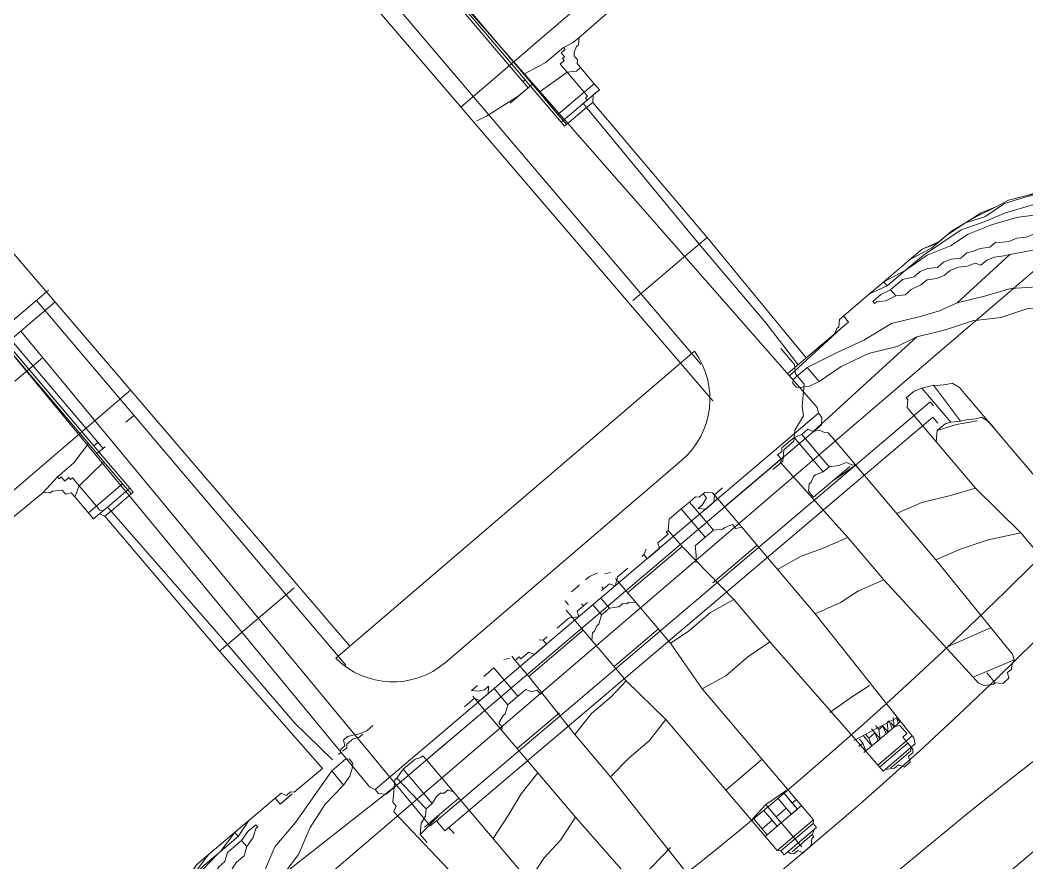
# Model space of a CAD drawing. Header units: metres. Extents: x 2999 to 3109, y 1752 to 1796.
# Drawn here: x 3011.5913 to 3011.6724, y 1761.2265 to 1761.2944 of the extents above; entities that cross this region are included whole.
import ezdxf

# ---------------------------------------------------------------- set-up
doc = ezdxf.new("R2010")
doc.units = ezdxf.units.M
doc.layers.add('PAREDES', color=7, linetype='Continuous')

msp = doc.modelspace()

# ---------------------------------------------------------------- linework, layer by layer
at = {"layer": 'PAREDES', "color": 253, "lineweight": 0}
for p, q in [((3011.647084546315, 1761.263696559256), (3011.150557672344, 1761.843298637796)), ((3011.617880178672, 1761.243944339558), (3011.123955227972, 1761.820509160268)), ((3011.645610410415, 1761.267699957062), (3011.6167523913, 1761.242978199583)), ((3011.644591438778, 1761.258926556421), (3011.625578233721, 1761.242638541556))]:
    msp.add_line(p, q, dxfattribs=at)
for points in [[(3011.730010031846, 1761.323045831533, -0.2346582876404976), (3011.516856315904, 1761.162436872291, -0.2724958945793168), (3011.422543986279, 1761.195676079484), (3011.244804234541, 1761.403153932012, 0.181631847813923), (3011.182898893903, 1761.437104920482), (3011.130527716063, 1761.444529743294, -0.2287867366479341), (3011.049567954466, 1761.502731317909), (3010.93733390487, 1761.68722327441, -0.2933850769830161), (3010.962945585758, 1761.840859740939, -0.1403447976405282), (3011.15931335102, 1762.009081830273, -0.2933837954723123), (3011.315060378691, 1762.010809666189), (3011.48014050918, 1761.871589285341, -0.2287867366479265), (3011.525226640798, 1761.782655900039), (3011.525073080821, 1761.771072610713)], [(3011.353087603359, 1761.893961812546), (3011.477908034263, 1761.764646767284), (3011.711421733301, 1761.492063283035, -0.4350229452937305), (3011.702750250501, 1761.352388339119), (3011.626825107907, 1761.287345657072)], [(3011.600222663535, 1761.264556179544), (3011.528450623704, 1761.203071330032, -0.4350229452934887), (3011.389099705684, 1761.215940138019), (3011.155586006646, 1761.488523622268)], [(3011.728492806374, 1761.32177131266), (3011.55475387305, 1761.17293463204, -0.431665861156817), (3011.358125266788, 1761.190614794189), (3011.133795145597, 1761.452478172261)], [(3011.904600361616, 1760.790004719242, -0.3597921517499506), (3011.825244774629, 1760.766856540266), (3011.659003006199, 1760.839396416511, -0.2647813905826798), (3011.551046113703, 1760.980291739215, -0.4712913038791305), (3011.919422241444, 1761.295867983546, -0.264781390582695), (3012.042078758268, 1761.167565366746), (3012.088244077368, 1760.992159772397, -0.3597921517499867), (3012.053190540066, 1760.917297252412, 0.123434355026212), (3011.902509893257, 1760.787100002441)]]:
    msp.add_lwpolyline(points, format="xyb", dxfattribs=at)
for points in [[(3011.631876809985, 1761.290001632468), (3011.608471222414, 1761.317579623075)], [(3011.608146775466, 1761.317304263221), (3011.632240762672, 1761.288915155244)], [(3011.608584358794, 1761.3171174962), (3011.631989946365, 1761.289539505593)], [(3011.655356028199, 1761.263323352064), (3011.612690213053, 1761.311950888574)], [(3011.631876809985, 1761.290001632468), (3011.620449376054, 1761.303466180823)], [(3011.646117691218, 1761.266645652712), (3011.616241147082, 1761.301848146604)], [(3011.646590059039, 1761.301930699013), (3011.636507660094, 1761.293094640145)], [(3011.636507660094, 1761.293094640145), (3011.635858766198, 1761.292543920437), (3011.635072192374, 1761.292155424204)], [(3011.636507660094, 1761.293094640145), (3011.63634543662, 1761.292956960218), (3011.636296349526, 1761.292357153416), (3011.636134126051, 1761.292219473489), (3011.63594735903, 1761.291781890161), (3011.635922815483, 1761.29148198676), (3011.636198175337, 1761.291157539811), (3011.636173631789, 1761.29085763641), (3011.636448991643, 1761.290533189462)], [(3011.631876809985, 1761.290001632468), (3011.633612181107, 1761.290916304862), (3011.635072192374, 1761.292155424204)], [(3011.635072192374, 1761.292155424204), (3011.635209872301, 1761.29199320073), (3011.634885425353, 1761.291717840876), (3011.635160785207, 1761.291393393927), (3011.634998561733, 1761.291255714), (3011.635136241659, 1761.291093490526), (3011.634811794711, 1761.290818130673), (3011.635362514418, 1761.290169236776)], [(3011.633115929328, 1761.2885416212), (3011.635362514418, 1761.290169236776)], [(3011.636448991643, 1761.290533189462), (3011.636124544695, 1761.290257829608), (3011.635362514418, 1761.290169236776)], [(3011.635362514418, 1761.290169236776), (3011.636739313687, 1761.288547002034)], [(3011.636448991643, 1761.290533189462), (3011.637550431058, 1761.289235401669)], [(3011.631989946365, 1761.289539505593), (3011.631827722891, 1761.289401825666)], [(3011.631876809985, 1761.290001632468), (3011.633115929328, 1761.2885416212)], [(3011.633115929328, 1761.2885416212), (3011.631876809985, 1761.290001632468)], [(3011.631989946365, 1761.289539505593), (3011.632402986146, 1761.28905283517)], [(3011.636665683046, 1761.287647291831), (3011.637963470839, 1761.288748731246), (3011.637550431058, 1761.289235401669)], [(3011.636739313687, 1761.288547002034), (3011.637550431058, 1761.289235401669)], [(3011.637550431058, 1761.289235401669), (3011.637963470839, 1761.288748731246), (3011.637476800416, 1761.288335691466)], [(3011.628096582985, 1761.286235187348), (3011.628883156809, 1761.286623683581), (3011.631429645301, 1761.288226755609), (3011.632240762672, 1761.288915155244)], [(3011.632240762672, 1761.288915155244), (3011.630780751404, 1761.287676035901)], [(3011.632240762672, 1761.288915155244), (3011.632402986146, 1761.28905283517)], [(3011.632402986146, 1761.28905283517), (3011.63256520962, 1761.289190515097)], [(3011.632402986146, 1761.28905283517), (3011.63488122483, 1761.286132812636)], [(3011.633115929328, 1761.2885416212), (3011.634630408523, 1761.286757162985)], [(3011.633115929328, 1761.2885416212), (3011.635043448304, 1761.286270492562)], [(3011.634630408523, 1761.286757162985), (3011.636739313687, 1761.288547002034)], [(3011.635043448304, 1761.286270492562), (3011.636990129994, 1761.287922651685), (3011.636852450067, 1761.288084875159), (3011.637014673541, 1761.288222555086), (3011.636739313687, 1761.288547002034)], [(3011.596836539567, 1761.26026276826), (3011.573430951996, 1761.287840758867)], [(3011.596836539567, 1761.26026276826), (3011.573568631923, 1761.287678535392)], [(3011.597274122895, 1761.260076001239), (3011.573868535324, 1761.287653991845)], [(3011.636665683046, 1761.287647291831), (3011.636941042899, 1761.287322844883)], [(3011.636941042899, 1761.287322844883), (3011.637427713322, 1761.287735884664)], [(3011.637476800416, 1761.288335691466), (3011.637427713322, 1761.287735884664)], [(3011.637476800416, 1761.288335691466), (3011.637427713322, 1761.287735884664)], [(3011.637427713322, 1761.287735884664), (3011.646652268423, 1761.276866911895)], [(3011.635318808158, 1761.285946045614), (3011.636941042899, 1761.287322844883)], [(3011.636941042899, 1761.287322844883), (3011.646003374527, 1761.276316192187)], [(3011.634630408523, 1761.286757162985), (3011.635043448304, 1761.286270492562)], [(3011.635043448304, 1761.286270492562), (3011.63488122483, 1761.286132812636)], [(3011.63488122483, 1761.286132812636), (3011.635156584684, 1761.285808365687), (3011.635318808158, 1761.285946045614)], [(3011.635043448304, 1761.286270492562), (3011.635318808158, 1761.285946045614)], [(3011.635043448304, 1761.286270492562), (3011.635318808158, 1761.285946045614)], [(3011.579975539202, 1761.281115965784), (3011.598011609624, 1761.25986469067)], [(3011.67766923699, 1761.281423471772), (3011.676282856365, 1761.281084062633), (3011.675058699213, 1761.280882333421), (3011.673672318588, 1761.280542924282), (3011.672285937962, 1761.280203515143), (3011.670899557337, 1761.279864106004), (3011.669950760039, 1761.279337929844), (3011.668377612392, 1761.278560937377), (3011.667428815094, 1761.278034761217), (3011.666155570848, 1761.277233225203), (3011.665182230003, 1761.276407145642), (3011.663933529305, 1761.275905513029), (3011.662797964986, 1761.27494175354)], [(3011.67766923699, 1761.281423471772), (3011.676282856365, 1761.281084062633), (3011.675220922687, 1761.281020013348), (3011.673834542062, 1761.280680604209), (3011.672285937962, 1761.280203515143), (3011.670899557337, 1761.279864106004), (3011.669950760039, 1761.279337929844), (3011.66870205934, 1761.278836297231), (3011.667428815094, 1761.278034761217), (3011.666317794322, 1761.27737090513), (3011.665344453477, 1761.276544825569), (3011.663933529305, 1761.275905513029), (3011.66296018846, 1761.275079433467)], [(3011.580064132034, 1761.280353935508), (3011.596998763041, 1761.260400448187)], [(3011.677182566568, 1761.281010431991), (3011.675520826089, 1761.280995469801), (3011.673972221989, 1761.280518380735), (3011.672123714488, 1761.280065835216), (3011.670575110388, 1761.279588746151), (3011.668977419194, 1761.278511850283), (3011.667428815094, 1761.278034761217), (3011.6658311239, 1761.276957865349), (3011.664695559581, 1761.275994105861), (3011.66296018846, 1761.275079433467), (3011.662311294563, 1761.27452871376)], [(3011.67634690565, 1761.280022128956), (3011.674223038296, 1761.279894030386), (3011.672674434196, 1761.27941694132), (3011.670663703221, 1761.278826715874), (3011.668790652172, 1761.278074266955), (3011.667079824599, 1761.277459497962), (3011.664046665684, 1761.275443386153), (3011.662586654417, 1761.274204266811), (3011.660851283296, 1761.273289594418)], [(3011.675211341331, 1761.279058369468), (3011.673525057304, 1761.278743503876), (3011.671538869877, 1761.278453181832), (3011.669528138902, 1761.277862956386), (3011.667655087853, 1761.277110507467), (3011.666219620133, 1761.276171291526), (3011.664346569085, 1761.275418842606), (3011.662586654417, 1761.274204266811), (3011.66112664315, 1761.272965147469)], [(3011.672940212693, 1761.277130850491), (3011.672315862344, 1761.276880034184), (3011.671553832067, 1761.276791441352), (3011.670929481718, 1761.276540625046), (3011.670167451442, 1761.276452032213), (3011.669867548041, 1761.276476575761), (3011.669380877618, 1761.27606353598), (3011.668618847342, 1761.275974943148), (3011.667994496992, 1761.275724126841), (3011.667532370117, 1761.275610990461), (3011.667045699694, 1761.275197950681), (3011.666283669418, 1761.275109357848), (3011.665659319069, 1761.274858541542), (3011.665172648647, 1761.274445501761), (3011.66441061837, 1761.274356908929), (3011.663786268021, 1761.274106092622), (3011.663299597598, 1761.273693052842), (3011.662375343848, 1761.273466780083), (3011.661402003003, 1761.272640700521)], [(3011.695418005581, 1761.276951824925), (3011.692881098445, 1761.277310396778), (3011.69045732769, 1761.277206841755), (3011.688033556934, 1761.277103286732), (3011.685772009653, 1761.277137411636), (3011.683186015423, 1761.276896176686), (3011.68062456474, 1761.276954845137), (3011.678313930364, 1761.276389163239), (3011.676052383083, 1761.276423288143), (3011.670993531003, 1761.275478691368)], [(3011.640649999879, 1761.2717727546), (3011.646003374527, 1761.276316192187)], [(3011.646003374527, 1761.276316192187), (3011.646652268423, 1761.276866911895)], [(3011.653964266739, 1761.266607327285), (3011.651372891676, 1761.269989476695), (3011.646003374527, 1761.276316192187)], [(3011.646652268423, 1761.276866911895), (3011.654613160636, 1761.267158046993)], [(3011.670993531003, 1761.275478691368), (3011.670531404128, 1761.275365554989), (3011.669769373852, 1761.275276962156), (3011.669145023502, 1761.27502614585), (3011.66865835308, 1761.274613106069), (3011.668220769752, 1761.274799873091), (3011.667596419402, 1761.274549056784), (3011.666834389126, 1761.274460463952), (3011.666210038777, 1761.274209647645), (3011.665723368354, 1761.273796607865), (3011.665099018005, 1761.273545791558), (3011.664336987728, 1761.273457198726), (3011.663850317306, 1761.273044158945), (3011.663063743482, 1761.272655662712), (3011.66257707306, 1761.272242622931), (3011.661815042784, 1761.272154030099)], [(3011.666751177127, 1761.271599109868), (3011.670993531003, 1761.275478691368)], [(3011.662311294563, 1761.27452871376), (3011.662797964986, 1761.27494175354)], [(3011.662797964986, 1761.27494175354), (3011.66296018846, 1761.275079433467)], [(3011.691136145967, 1761.274434080503), (3011.688736918759, 1761.274630428882), (3011.686912954805, 1761.274477786764), (3011.684351504123, 1761.274536455215), (3011.677793135038, 1761.273714576177), (3011.67580694761, 1761.273424254133), (3011.673196409833, 1761.272883115782), (3011.671072542478, 1761.272755017212), (3011.669061811504, 1761.272164791766), (3011.666751177127, 1761.271599109868)], [(3011.660526836347, 1761.273014234564), (3011.662311294563, 1761.27452871376)], [(3011.659553495502, 1761.272188155003), (3011.660526836347, 1761.273014234564)], [(3011.660851283296, 1761.273289594418), (3011.660526836347, 1761.273014234564)], [(3011.66112664315, 1761.272965147469), (3011.660851283296, 1761.273289594418)], [(3011.580803979385, 1761.261725799739), (3011.593619633843, 1761.272602513963)], [(3011.657444590338, 1761.270398315953), (3011.659553495502, 1761.272188155003)], [(3011.66112664315, 1761.272965147469), (3011.659715718976, 1761.272325834929), (3011.659553495502, 1761.272188155003)], [(3011.661402003003, 1761.272640700521), (3011.66061542918, 1761.272252204288), (3011.659966535283, 1761.27170148458), (3011.66010421521, 1761.271539261106)], [(3011.661815042784, 1761.272154030099), (3011.661402003003, 1761.272640700521)], [(3011.692650625163, 1761.272649622288), (3011.690389077882, 1761.272683747192), (3011.688427434001, 1761.272693328548), (3011.686003663246, 1761.272589773526), (3011.68357989249, 1761.272486218503), (3011.677183746879, 1761.271802019391), (3011.674573209102, 1761.27126088104), (3011.672449341747, 1761.27113278247), (3011.670276387298, 1761.270404877098), (3011.667990296469, 1761.270139098601), (3011.665817342021, 1761.269411193229), (3011.663506707645, 1761.26884551133)], [(3011.581654602493, 1761.261052362295), (3011.594143850994, 1761.271652054044)], [(3011.617566359766, 1761.24241398558), (3011.592646292998, 1761.271776434402)], [(3011.666751177127, 1761.271599109868), (3011.665340252955, 1761.270959797328), (3011.663791648855, 1761.270482708263), (3011.661481014479, 1761.269917026364), (3011.659258972935, 1761.26858931419), (3011.657061474939, 1761.267561505417), (3011.654701753468, 1761.266396016717)], [(3011.661815042784, 1761.272154030099), (3011.66102846896, 1761.271765533865), (3011.660266438684, 1761.271676941033), (3011.66010421521, 1761.271539261106)], [(3011.657444590338, 1761.270398315953), (3011.657282366864, 1761.270260636026), (3011.65723327977, 1761.269660829224), (3011.657071056296, 1761.269523149297), (3011.656884289274, 1761.269085565969), (3011.6567220658, 1761.268947886042)], [(3011.658019853593, 1761.270049325457), (3011.657208736222, 1761.269360925823)], [(3011.658019853593, 1761.270049325457), (3011.657370959696, 1761.26949860575)], [(3011.658019853593, 1761.270049325457), (3011.657606813812, 1761.27053599588), (3011.657444590338, 1761.270398315953)], [(3011.619342416936, 1761.232758408295), (3011.589401823515, 1761.269022835864)], [(3011.623944522974, 1761.22996648433), (3011.591388010943, 1761.269313157909)], [(3011.653153149368, 1761.265918927651), (3011.657208736222, 1761.269360925823)], [(3011.657370959696, 1761.26949860575), (3011.653290829295, 1761.265756704177)], [(3011.654613160636, 1761.267158046993), (3011.6567220658, 1761.268947886042)], [(3011.657370959696, 1761.26949860575), (3011.657208736222, 1761.269360925823)], [(3011.657208736222, 1761.269360925823), (3011.657370959696, 1761.26949860575)], [(3011.655184223368, 1761.261224028257), (3011.663506707645, 1761.26884551133)], [(3011.663506707645, 1761.26884551133), (3011.661933559997, 1761.268068518864), (3011.659622925621, 1761.267502836966), (3011.657425427625, 1761.266475028192), (3011.655665512957, 1761.265260452397)], [(3011.651915210337, 1761.258170526318), (3011.652726327708, 1761.258858925952), (3011.65279995835, 1761.259758636156), (3011.653611075721, 1761.26044703579), (3011.653684706363, 1761.261346745993), (3011.654382687354, 1761.262497272503), (3011.654294094521, 1761.263259302779), (3011.654367725163, 1761.264159012982), (3011.654441355805, 1761.265058723185), (3011.653752956171, 1761.265869840556), (3011.653664363338, 1761.266631870832), (3011.652562923923, 1761.267929658626)], [(3011.590906721354, 1761.265276733768), (3011.593177849993, 1761.267204252745)], [(3011.653541645602, 1761.265132353827), (3011.653566189149, 1761.265432257228), (3011.654701753468, 1761.266396016717)], [(3011.655665512957, 1761.265260452397), (3011.654701753468, 1761.266396016717)], [(3011.655665512957, 1761.265260452397), (3011.654878939133, 1761.264871956164), (3011.654116908856, 1761.264783363332), (3011.653817005455, 1761.264807906879), (3011.653541645602, 1761.265132353827)], [(3011.664849382009, 1761.264961729307), (3011.663925128259, 1761.264735456548)], [(3011.667361745597, 1761.264303254054), (3011.666948705817, 1761.264789924477), (3011.666373442562, 1761.265138914972), (3011.665911315687, 1761.265025778592), (3011.66514928541, 1761.26493718576), (3011.664849382009, 1761.264961729307)], [(3011.664849382009, 1761.264961729307), (3011.667027717292, 1761.26206625032)], [(3011.662878156772, 1761.263009666784), (3011.662740476845, 1761.263171890258), (3011.66278956394, 1761.26377169706), (3011.662651884013, 1761.263933920534), (3011.66330077791, 1761.264484640242), (3011.663925128259, 1761.264735456548)], [(3011.663925128259, 1761.264735456548), (3011.666265687016, 1761.261977657487)], [(3011.667361745597, 1761.264303254054), (3011.676173260918, 1761.253920951708)], [(3011.624844233177, 1761.229892853688), (3011.664588984346, 1761.263624435776), (3011.664864344199, 1761.263299988828)], [(3011.655606844505, 1761.262699001715), (3011.655493708126, 1761.26316112859), (3011.655356028199, 1761.263323352064)], [(3011.599845154934, 1761.261978976668), (3011.600494048831, 1761.262529696375)], [(3011.61991768019, 1761.232409417799), (3011.655606844505, 1761.262699001715)], [(3011.655882204359, 1761.262374554766), (3011.655606844505, 1761.262699001715)], [(3011.662878156772, 1761.263009666784), (3011.668247673921, 1761.256682951291)], [(3011.62585707976, 1761.229357096171), (3011.664790713558, 1761.262400278625), (3011.665203753339, 1761.261913608202)], [(3011.65567089379, 1761.261637068038), (3011.655833117264, 1761.261774747965), (3011.655882204359, 1761.262374554766)], [(3011.666265687016, 1761.261977657487), (3011.665803560141, 1761.261864521108), (3011.665154666244, 1761.2613138014), (3011.665130122697, 1761.261013897999), (3011.665081035602, 1761.260414091197), (3011.665218715529, 1761.260251867723)], [(3011.668389554371, 1761.262105756058), (3011.666703270344, 1761.261790890466), (3011.665154666244, 1761.2613138014)], [(3011.666265687016, 1761.261977657487), (3011.667027717292, 1761.26206625032)], [(3011.667027717292, 1761.26206625032), (3011.667489844167, 1761.262179386699), (3011.668251874444, 1761.262267979532), (3011.668714001319, 1761.262381115911), (3011.669289264574, 1761.262032125416), (3011.669702304354, 1761.261545454993)], [(3011.62095507032, 1761.232173563683), (3011.65567089379, 1761.261637068038)], [(3011.654259969617, 1761.260997755498), (3011.653635619268, 1761.260746939191)], [(3011.655184223368, 1761.261224028257), (3011.65474664004, 1761.261410795278), (3011.654259969617, 1761.260997755498)], [(3011.654259969617, 1761.260997755498), (3011.656462848448, 1761.258402179911)], [(3011.656796876753, 1761.260639183645), (3011.656383836972, 1761.261125854068), (3011.656083933571, 1761.261150397615), (3011.655646350243, 1761.261337164636), (3011.655184223368, 1761.261224028257)], [(3011.59435410036, 1761.257597762554), (3011.595651888153, 1761.258699201969), (3011.596836539567, 1761.26026276826)], [(3011.598075658909, 1761.258802756992), (3011.596836539567, 1761.26026276826)], [(3011.596836539567, 1761.26026276826), (3011.598075658909, 1761.258802756992)], [(3011.596998763041, 1761.260400448187), (3011.597274122895, 1761.260076001239)], [(3011.597598569844, 1761.260351361092), (3011.597274122895, 1761.260076001239)], [(3011.597274122895, 1761.260076001239), (3011.597687162676, 1761.259589330816)], [(3011.652588647781, 1761.259021149427), (3011.652313287927, 1761.259345596375), (3011.652637734875, 1761.259620956229), (3011.652662278423, 1761.25992085963), (3011.653635619268, 1761.260746939191)], [(3011.653635619268, 1761.260746939191), (3011.655976178025, 1761.25798914013)], [(3011.656796876753, 1761.260639183645), (3011.665057672366, 1761.250905775196)], [(3011.597687162676, 1761.259589330816), (3011.597524939202, 1761.259451650889)], [(3011.597687162676, 1761.259589330816), (3011.598173833098, 1761.260002370597)], [(3011.597687162676, 1761.259589330816), (3011.60016540136, 1761.256669308281)], [(3011.598173833098, 1761.260002370597), (3011.598011609624, 1761.25986469067)], [(3011.596104433672, 1761.256850694469), (3011.598075658909, 1761.258802756992)], [(3011.598075658909, 1761.258802756992), (3011.599590138105, 1761.257018298777)], [(3011.598075658909, 1761.258802756992), (3011.599590138105, 1761.257018298777)], [(3011.648046390505, 1761.255166111474), (3011.652588647781, 1761.259021149427)], [(3011.652588647781, 1761.259021149427), (3011.652564104234, 1761.258721246026)], [(3011.652564104234, 1761.258721246026), (3011.65795816493, 1761.252694433934)], [(3011.658124588927, 1761.258417142102), (3011.655204566392, 1761.255938903418)], [(3011.656462848448, 1761.258402179911), (3011.657224878724, 1761.258490772743), (3011.657849229073, 1761.25874158905), (3011.658286812401, 1761.258554822029), (3011.658586715802, 1761.258530278481), (3011.65913743551, 1761.257881384585)], [(3011.658586715802, 1761.258530278481), (3011.656826801134, 1761.257315702687)], [(3011.655976178025, 1761.25798914013), (3011.655351827676, 1761.257738323824), (3011.655189604201, 1761.257600643897), (3011.65500283718, 1761.257163060569), (3011.654840613706, 1761.257025380642), (3011.654791526611, 1761.25642557384), (3011.655204566392, 1761.255938903418)], [(3011.656462848448, 1761.258402179911), (3011.655976178025, 1761.25798914013)], [(3011.59435410036, 1761.257597762554), (3011.593193992494, 1761.256334099665), (3011.59303176902, 1761.256196419738)], [(3011.596104433672, 1761.256850694469), (3011.595553713964, 1761.257499588365), (3011.59539149049, 1761.257361908438), (3011.595253810563, 1761.257524131913), (3011.594929363615, 1761.257248772059), (3011.594654003762, 1761.257573219007), (3011.594491780287, 1761.25743553908), (3011.59435410036, 1761.257597762554)], [(3011.596104433672, 1761.256850694469), (3011.595730899629, 1761.255975527813)], [(3011.596104433672, 1761.256850694469), (3011.597481232941, 1761.255228459727)], [(3011.596832339044, 1761.25467774002), (3011.599590138105, 1761.257018298777)], [(3011.600003177886, 1761.256531628354), (3011.599590138105, 1761.257018298777)], [(3011.599590138105, 1761.257018298777), (3011.600003177886, 1761.256531628354)], [(3011.582674010221, 1761.247684807818), (3011.59303176902, 1761.256196419738)], [(3011.595730899629, 1761.255975527813), (3011.595455539776, 1761.256299974761), (3011.5949934129, 1761.256186838381), (3011.594718053047, 1761.25651128533), (3011.59395602277, 1761.256422692497), (3011.593793799296, 1761.256285012571), (3011.593193992494, 1761.256334099665), (3011.59303176902, 1761.256196419738)], [(3011.598380943144, 1761.255154829085), (3011.600003177886, 1761.256531628354)], [(3011.598656302998, 1761.254830382137), (3011.60027853774, 1761.256207181406)], [(3011.60016540136, 1761.256669308281), (3011.600003177886, 1761.256531628354)], [(3011.60027853774, 1761.256207181406), (3011.600003177886, 1761.256531628354)], [(3011.60027853774, 1761.256207181406), (3011.600003177886, 1761.256531628354)], [(3011.60016540136, 1761.256669308281), (3011.600440761214, 1761.256344861333), (3011.60027853774, 1761.256207181406)], [(3011.647495670797, 1761.25581500537), (3011.647082631016, 1761.256301675793), (3011.646482824214, 1761.256350762887), (3011.645996153792, 1761.255937723107), (3011.645696250391, 1761.255962266654), (3011.645209579968, 1761.255549226873)], [(3011.64786920484, 1761.256690172026), (3011.647220310943, 1761.256139452319), (3011.647171223849, 1761.255539645517), (3011.646522329952, 1761.254988925809), (3011.64592252315, 1761.255038012904), (3011.646246970099, 1761.255313372757)], [(3011.646595960594, 1761.255888636012), (3011.64632060074, 1761.25621308296)], [(3011.668247673921, 1761.256682951291), (3011.666236942945, 1761.256092725846), (3011.66392630857, 1761.255527043948), (3011.661891034048, 1761.254636915102)], [(3011.668247673921, 1761.256682951291), (3011.671876439114, 1761.253064947765)], [(3011.595730899629, 1761.255975527813), (3011.597245378825, 1761.254191069597), (3011.597732049247, 1761.254604109378)], [(3011.597481232941, 1761.255228459727), (3011.597756592795, 1761.254904012779), (3011.598056496196, 1761.254879469232), (3011.598380943144, 1761.255154829085)], [(3011.645209579968, 1761.255549226873), (3011.644560686072, 1761.254998507166)], [(3011.645209579968, 1761.255549226873), (3011.647137098945, 1761.253278098235)], [(3011.646246970099, 1761.255313372757), (3011.646595960594, 1761.255888636012)], [(3011.647495670797, 1761.25581500537), (3011.65534342663, 1761.246568267343)], [(3011.596832339044, 1761.25467774002), (3011.597245378825, 1761.254191069597), (3011.597732049247, 1761.254604109378)], [(3011.597732049247, 1761.254604109378), (3011.598380943144, 1761.255154829085)], [(3011.598169632575, 1761.254417342356), (3011.597732049247, 1761.254604109378)], [(3011.598169632575, 1761.254417342356), (3011.597732049247, 1761.254604109378)], [(3011.598169632575, 1761.254417342356), (3011.598656302998, 1761.254830382137)], [(3011.598169632575, 1761.254417342356), (3011.607394187677, 1761.243548369588)], [(3011.598656302998, 1761.254830382137), (3011.598380943144, 1761.255154829085)], [(3011.598656302998, 1761.254830382137), (3011.608043081574, 1761.244099089295)], [(3011.643513714585, 1761.253272717401), (3011.643562801679, 1761.253872524203), (3011.643587345227, 1761.254172427605), (3011.644560686072, 1761.254998507166)], [(3011.644560686072, 1761.254998507166), (3011.646488205048, 1761.252727378528)], [(3011.643489171038, 1761.252972814), (3011.643351491111, 1761.253135037475), (3011.643513714585, 1761.253272717401), (3011.643562801679, 1761.253872524203), (3011.643587345227, 1761.254172427605)], [(3011.647137098945, 1761.253278098235), (3011.647899129221, 1761.253366691067), (3011.648061352695, 1761.253504370995), (3011.648685703045, 1761.253755187301), (3011.648961062898, 1761.253430740353), (3011.649423189774, 1761.253543876732), (3011.649560869701, 1761.253381653258)], [(3011.643489171038, 1761.252972814), (3011.642678053667, 1761.252284414366), (3011.642791190046, 1761.251822287491), (3011.641817849202, 1761.250996207929), (3011.641542489348, 1761.251320654878), (3011.641380265874, 1761.251182974951), (3011.641542489348, 1761.251320654878)], [(3011.643513714585, 1761.253272717401), (3011.644615154, 1761.251974929608)], [(3011.647137098945, 1761.253278098235), (3011.646488205048, 1761.252727378528)], [(3011.671876439114, 1761.253064947765), (3011.669265901337, 1761.252523809414), (3011.667092946888, 1761.251795904042), (3011.665057672366, 1761.250905775196)], [(3011.676006836921, 1761.248198243541), (3011.671876439114, 1761.253064947765)], [(3011.640235120198, 1761.248257571582), (3011.644615154, 1761.251974929608)], [(3011.644615154, 1761.251974929608), (3011.648794638902, 1761.247708032185)], [(3011.646488205048, 1761.252727378528), (3011.645677087678, 1761.252038978893), (3011.64576568051, 1761.251276948617), (3011.645716593415, 1761.250677141815)], [(3011.650662309115, 1761.252083865465), (3011.647093392684, 1761.249054907073)], [(3011.65795816493, 1761.252694433934), (3011.655922890408, 1761.251804305088), (3011.654212062834, 1761.251189536095), (3011.652314468238, 1761.250137183775)], [(3011.65795816493, 1761.252694433934), (3011.660849443394, 1761.249287740977)], [(3011.641542489348, 1761.251320654878), (3011.641729256369, 1761.251758238205)], [(3011.670815685748, 1761.24379248588), (3011.665057672366, 1761.250905775196)], [(3011.637796387251, 1761.249815757039), (3011.637172036902, 1761.249564940732), (3011.636847589954, 1761.249289580878)], [(3011.640244701554, 1761.250219215462), (3011.639433584184, 1761.249530815828), (3011.639222273615, 1761.248793329099), (3011.638784690287, 1761.24898009612), (3011.638135796391, 1761.248429376413), (3011.638298019865, 1761.24856705634)], [(3011.638858320929, 1761.249879806323), (3011.638396194054, 1761.249766669944)], [(3011.626555581472, 1761.18808894404), (3011.698420580524, 1761.249081151652)], [(3011.635712025635, 1761.24832582139), (3011.636198696057, 1761.248738861171)], [(3011.636360919531, 1761.248876541098), (3011.636198696057, 1761.248738861171)], [(3011.638298019865, 1761.24856705634), (3011.638160339938, 1761.248729279814)], [(3011.63927136071, 1761.249393135901), (3011.64367711837, 1761.244201984728)], [(3011.660849443394, 1761.249287740977), (3011.658814168873, 1761.248397612131), (3011.657378701152, 1761.24745839619), (3011.65534342663, 1761.246568267343)], [(3011.668057886687, 1761.241451927123), (3011.660849443394, 1761.249287740977)], [(3011.608043081574, 1761.244099089295), (3011.613396456221, 1761.248642526883)], [(3011.634566879959, 1761.245400418021), (3011.635540220804, 1761.246226497582), (3011.63630225108, 1761.246315090415), (3011.636189114701, 1761.24677721729), (3011.637000232071, 1761.247465616925), (3011.636675785123, 1761.247190257071)], [(3011.635476171519, 1761.24728843126), (3011.635200811665, 1761.247612878208)], [(3011.636675785123, 1761.247190257071), (3011.636538105196, 1761.247352480545)], [(3011.637437815399, 1761.247278849903), (3011.638126215034, 1761.246467732532)], [(3011.638086709296, 1761.247829569611), (3011.638775108931, 1761.24701845224)], [(3011.638775108931, 1761.24701845224), (3011.639537139207, 1761.247107045072), (3011.639861586155, 1761.247382404926), (3011.640161489556, 1761.247357861379), (3011.64032371303, 1761.247495541306), (3011.640923519833, 1761.247446454211), (3011.641061199759, 1761.247284230737)], [(3011.648794638902, 1761.247708032185), (3011.646897044306, 1761.246655679865), (3011.64511258609, 1761.245141200669), (3011.64367711837, 1761.244201984728)], [(3011.648794638902, 1761.247708032185), (3011.651685917366, 1761.244301339228)], [(3011.635289404498, 1761.246850847932), (3011.636666203766, 1761.24522861319)], [(3011.638126215034, 1761.246467732532), (3011.637914904465, 1761.245730245803), (3011.637752680991, 1761.245592565877), (3011.637565913969, 1761.245154982549), (3011.637403690495, 1761.245017302622), (3011.637354603401, 1761.24441749582), (3011.637492283327, 1761.244255272346)], [(3011.638775108931, 1761.24701845224), (3011.638126215034, 1761.246467732532)], [(3011.662866735514, 1761.237046169463), (3011.65534342663, 1761.246568267343)], [(3011.631646857424, 1761.242922179337), (3011.632295751321, 1761.243472899045), (3011.632733334649, 1761.243286132023), (3011.633706675494, 1761.244112211585), (3011.63343131564, 1761.244436658533), (3011.633755762588, 1761.244712018387), (3011.63343131564, 1761.244436658533)], [(3011.632286169964, 1761.241511255164), (3011.636666203766, 1761.24522861319)], [(3011.636666203766, 1761.24522861319), (3011.640108201939, 1761.241173026336)], [(3011.642713358882, 1761.245337549047), (3011.63914444245, 1761.242308590656)], [(3011.669438886479, 1761.245414720622), (3011.665992687784, 1761.243885279235)], [(3011.607394187677, 1761.243548369588), (3011.608043081574, 1761.244099089295)], [(3011.616490644209, 1761.234803264174), (3011.613412598722, 1761.237772373803), (3011.608043081574, 1761.244099089295)], [(3011.63343131564, 1761.244436658533), (3011.633131412239, 1761.24446120208)], [(3011.64367711837, 1761.244201984728), (3011.646243949886, 1761.240519931917)], [(3011.651685917366, 1761.244301339228), (3011.649926002698, 1761.243086763433), (3011.648141544482, 1761.241572284237), (3011.646243949886, 1761.240519931917)], [(3011.660108936454, 1761.234705610705), (3011.651685917366, 1761.244301339228)], [(3011.607394187677, 1761.243548369588), (3011.615679526838, 1761.234114864539)], [(3011.630909370695, 1761.243133489906), (3011.631184730549, 1761.242809042958), (3011.631509177497, 1761.243084402812), (3011.631646857424, 1761.242922179337)], [(3011.631184730549, 1761.242809042958), (3011.630909370695, 1761.243133489906)], [(3011.670594793823, 1761.241093355271), (3011.670919240771, 1761.241368715125), (3011.670806104391, 1761.241830842), (3011.67113055134, 1761.242106201854), (3011.671155094887, 1761.242406105255), (3011.671341861908, 1761.242843688583), (3011.671228725529, 1761.243305815458), (3011.670815685748, 1761.24379248588)], [(3011.630747147221, 1761.242995809979), (3011.630285020346, 1761.2428826736)], [(3011.631184730549, 1761.242809042958), (3011.632286169964, 1761.241511255164)], [(3011.668057886687, 1761.241451927123), (3011.671341861908, 1761.242843688583)], [(3011.629473902975, 1761.242194273965), (3011.628662785604, 1761.241505874331)], [(3011.629473902975, 1761.242194273965), (3011.631401421952, 1761.239923145327)], [(3011.632286169964, 1761.241511255164), (3011.635978984443, 1761.236831317961)], [(3011.668057886687, 1761.241451927123), (3011.668470926468, 1761.240965256701), (3011.668908509796, 1761.240778489679), (3011.669670540072, 1761.240867082512), (3011.669832763546, 1761.241004762438), (3011.670432570349, 1761.240955675344), (3011.670594793823, 1761.241093355271)], [(3011.669695083619, 1761.241166985913), (3011.669144363912, 1761.241815879809)], [(3011.627104600148, 1761.239067141384), (3011.627915717519, 1761.239755541019), (3011.628353300846, 1761.239568773997), (3011.629002194743, 1761.240119493705), (3011.629051281838, 1761.240719300507), (3011.628726834889, 1761.240443940653)], [(3011.627664901212, 1761.240379891368), (3011.628151571635, 1761.240792931149)], [(3011.640108201939, 1761.241173026336), (3011.638948094072, 1761.239909363447), (3011.637325859331, 1761.238532564178), (3011.635978984443, 1761.236831317961)], [(3011.640108201939, 1761.241173026336), (3011.643323927352, 1761.238041693233)], [(3011.659700097196, 1761.240777309368), (3011.658264629476, 1761.239838093427), (3011.656504714807, 1761.238623517633)], [(3011.669695083619, 1761.241166985913), (3011.669832763546, 1761.241004762438)], [(3011.627664901212, 1761.240379891368), (3011.628264708014, 1761.240330804274)], [(3011.628191077372, 1761.239431094071), (3011.627778037592, 1761.239917764493)], [(3011.628726834889, 1761.240443940653), (3011.628264708014, 1761.240330804274)], [(3011.629488865166, 1761.240532533486), (3011.630590304581, 1761.239234745692)], [(3011.631401421952, 1761.239923145327), (3011.630590304581, 1761.239234745692)], [(3011.631401421952, 1761.239923145327), (3011.632050315848, 1761.240473865034), (3011.632487899176, 1761.240287098013), (3011.632950026051, 1761.240400234393), (3011.633225385905, 1761.240075787444), (3011.633387609379, 1761.240213467371)], [(3011.654917785281, 1761.230299853045), (3011.646243949886, 1761.240519931917)], [(3011.628191077372, 1761.239431094071), (3011.62874179708, 1761.238782200174)], [(3011.630590304581, 1761.239234745692), (3011.630378994012, 1761.238497258963), (3011.630216770538, 1761.238359579036), (3011.629867780042, 1761.237784315782), (3011.630143139896, 1761.237459868833), (3011.630118596349, 1761.237159965432), (3011.630256276276, 1761.236997741958)], [(3011.624037316329, 1761.234789482294), (3011.62874179708, 1761.238782200174)], [(3011.62874179708, 1761.238782200174), (3011.633009874814, 1761.233753272475)], [(3011.634764408648, 1761.23859123263), (3011.631357715691, 1761.235699954165)], [(3011.658432233784, 1761.236352388994), (3011.661902976026, 1761.238181733782)], [(3011.661603072625, 1761.238206277329), (3011.661691665458, 1761.237444247053)], [(3011.661902976026, 1761.238181733782), (3011.66217833588, 1761.237857286833)], [(3011.661902976026, 1761.238181733782), (3011.662016112406, 1761.237719606906)], [(3011.661902976026, 1761.238181733782), (3011.66217833588, 1761.237857286833)], [(3011.619735113692, 1761.237556862711), (3011.619248443269, 1761.237143822931), (3011.61862409292, 1761.236893006624), (3011.61769983917, 1761.236666733865), (3011.617375392221, 1761.236391374011), (3011.617488528601, 1761.235929247136), (3011.617164081652, 1761.235653887282), (3011.617139538105, 1761.235353983881), (3011.616977314631, 1761.235216303954)], [(3011.643323927352, 1761.238041693233), (3011.641977052464, 1761.236340447016), (3011.640354817722, 1761.234963647747), (3011.638870262907, 1761.233424625004)], [(3011.651997762746, 1761.227821614361), (3011.643323927352, 1761.238041693233)], [(3011.660192148452, 1761.237566964789), (3011.660467508306, 1761.237242517841)], [(3011.660467508306, 1761.237242517841), (3011.660791955254, 1761.237517877694)], [(3011.660791955254, 1761.237517877694), (3011.66104277156, 1761.236893527345)], [(3011.660791955254, 1761.237517877694), (3011.661204995035, 1761.237031207272)], [(3011.661116402202, 1761.237793237548), (3011.661278625676, 1761.237930917475)], [(3011.661116402202, 1761.237793237548), (3011.661204995035, 1761.237031207272)], [(3011.661278625676, 1761.237930917475), (3011.661529441983, 1761.237306567126)], [(3011.661416305603, 1761.237768694001), (3011.661691665458, 1761.237444247053)], [(3011.661529441983, 1761.237306567126), (3011.66217833588, 1761.237857286833)], [(3011.661529441983, 1761.237306567126), (3011.661691665458, 1761.237444247053)], [(3011.662493201472, 1761.236171002807), (3011.662655424946, 1761.236308682734), (3011.662380065092, 1761.236633129682), (3011.66270451204, 1761.236908489536), (3011.662153792332, 1761.237557383432), (3011.661691665458, 1761.237444247053)], [(3011.662016112406, 1761.237719606906), (3011.66217833588, 1761.237857286833)], [(3011.618923996321, 1761.236868463077), (3011.618599549372, 1761.236593103223), (3011.618137422498, 1761.236479966844), (3011.617650752075, 1761.236066927063), (3011.617626208528, 1761.235767023662), (3011.617301761579, 1761.235491663808)], [(3011.635978984443, 1761.236831317961), (3011.638870262907, 1761.233424625004)], [(3011.659218807607, 1761.236740885228), (3011.659907207242, 1761.235929767857)], [(3011.659258313345, 1761.235379048149), (3011.661529441983, 1761.237306567126)], [(3011.659381031081, 1761.236878565154), (3011.659656390935, 1761.236554118206)], [(3011.659656390935, 1761.236554118206), (3011.660143061358, 1761.236967157987)], [(3011.659656390935, 1761.236554118206), (3011.659907207242, 1761.235929767857)], [(3011.659867701504, 1761.237291604935), (3011.660143061358, 1761.236967157987)], [(3011.659867701504, 1761.237291604935), (3011.660556101138, 1761.236480487564)], [(3011.660143061358, 1761.236967157987), (3011.660393877664, 1761.236342807638)], [(3011.660467508306, 1761.237242517841), (3011.660556101138, 1761.236480487564)], [(3011.66104277156, 1761.236893527345), (3011.661204995035, 1761.237031207272)], [(3011.662493201472, 1761.236171002807), (3011.663142095368, 1761.236721722514)], [(3011.662808067063, 1761.23448471878), (3011.662970290537, 1761.234622398707), (3011.662857154157, 1761.235084525582), (3011.663181601106, 1761.235359885436), (3011.663206144653, 1761.235659788837), (3011.663068464726, 1761.235822012311), (3011.663392911675, 1761.236097372165), (3011.663279775295, 1761.23655949904), (3011.662866735514, 1761.237046169463)], [(3011.658845273564, 1761.235865718572), (3011.659169720513, 1761.236141078426)], [(3011.658894360659, 1761.236465525374), (3011.659169720513, 1761.236141078426)], [(3011.659169720513, 1761.236141078426), (3011.659420536819, 1761.235516728076)], [(3011.659420536819, 1761.235516728076), (3011.659907207242, 1761.235929767857)], [(3011.660384296307, 1761.234381163757), (3011.662493201472, 1761.236171002807)], [(3011.660393877664, 1761.236342807638), (3011.660556101138, 1761.236480487564)], [(3011.661981987502, 1761.235458059625), (3011.662793104872, 1761.236146459259)], [(3011.662257347356, 1761.235133612677), (3011.663068464726, 1761.235822012311)], [(3011.662493201472, 1761.236171002807), (3011.662655424946, 1761.236308682734), (3011.662793104872, 1761.236146459259)], [(3011.662793104872, 1761.236146459259), (3011.663068464726, 1761.235822012311)], [(3011.663043921179, 1761.23552210891), (3011.663068464726, 1761.235822012311)], [(3011.624037316329, 1761.234789482294), (3011.623761956475, 1761.235113929242), (3011.623599733001, 1761.234976249315), (3011.623137606126, 1761.234863112936), (3011.622164265281, 1761.234037033375)], [(3011.660521976234, 1761.234218940283), (3011.661981987502, 1761.235458059625)], [(3011.660797336088, 1761.233894493335), (3011.662257347356, 1761.235133612677)], [(3011.66190835686, 1761.234558349422), (3011.663043921179, 1761.23552210891)], [(3011.613570621674, 1761.23232502549), (3011.615679526838, 1761.234114864539)], [(3011.617852481287, 1761.234842769911), (3011.617552577886, 1761.234867313459), (3011.616417013567, 1761.233903553971)], [(3011.617380773055, 1761.232767989651), (3011.617891987025, 1761.233480932833), (3011.618103297593, 1761.234218419562), (3011.618127841141, 1761.234518322963), (3011.617852481287, 1761.234842769911)], [(3011.624174996256, 1761.23462725882), (3011.624037316329, 1761.234789482294)], [(3011.624174996256, 1761.23462725882), (3011.632298111943, 1761.225056073845)], [(3011.651062747328, 1761.234842110321), (3011.648142724793, 1761.232363871638)], [(3011.660108936454, 1761.234705610705), (3011.660797336088, 1761.233894493335), (3011.660959559562, 1761.234032173262), (3011.661721589839, 1761.234120766094), (3011.662046036787, 1761.234396125948), (3011.662483620115, 1761.234209358926), (3011.662808067063, 1761.23448471878)], [(3011.661421686437, 1761.234145309641), (3011.66190835686, 1761.234558349422)], [(3011.609324067275, 1761.222860415749), (3011.610184271741, 1761.224148622186), (3011.610906796279, 1761.225599052096), (3011.611840631386, 1761.227786968736), (3011.613511953222, 1761.229763574807), (3011.616417013567, 1761.233903553971)], [(3011.617380773055, 1761.232767989651), (3011.616417013567, 1761.233903553971)], [(3011.621653051312, 1761.233324090193), (3011.621490827837, 1761.233186410266), (3011.621441740743, 1761.232586603464)], [(3011.622164265281, 1761.234037033375), (3011.621653051312, 1761.233324090193)], [(3011.621653051312, 1761.233324090193), (3011.624018153616, 1761.230866194533)], [(3011.622164265281, 1761.234037033375), (3011.624504824038, 1761.231279234314)], [(3011.633009874814, 1761.233753272475), (3011.631662999926, 1761.232052026258), (3011.630616028439, 1761.230326236493), (3011.629406833478, 1761.228462766802)], [(3011.633009874814, 1761.233753272475), (3011.636038833205, 1761.230184356043)], [(3011.646806611573, 1761.223415856701), (3011.638870262907, 1761.233424625004)], [(3011.612568536759, 1761.225614014287), (3011.613753188172, 1761.227177580577), (3011.614687023279, 1761.229365497217), (3011.61589621824, 1761.231228966908), (3011.617380773055, 1761.232767989651)], [(3011.612568536759, 1761.225614014287), (3011.621441740743, 1761.232586603464)], [(3011.619342416936, 1761.232758408295), (3011.619480096862, 1761.232596184821), (3011.61991768019, 1761.232409417799)], [(3011.621432159386, 1761.230624959583), (3011.621618926407, 1761.231062542911), (3011.621343566554, 1761.23138698986), (3011.621368110101, 1761.231686893261), (3011.621417197196, 1761.232286700063), (3011.621441740743, 1761.232586603464)], [(3011.60991311241, 1761.230058097374), (3011.612022017574, 1761.231847936424)], [(3011.612022017574, 1761.231847936424), (3011.6118597941, 1761.231710256497), (3011.612272833881, 1761.231223586075)], [(3011.613570621674, 1761.23232502549), (3011.6134083982, 1761.232187345563), (3011.613108494798, 1761.23221188911), (3011.61278404785, 1761.231936529256), (3011.612346464522, 1761.232123296278), (3011.612022017574, 1761.231847936424)], [(3011.613246174725, 1761.232049665636), (3011.612272833881, 1761.231223586075)], [(3011.612921727777, 1761.231774305782), (3011.612272833881, 1761.231223586075)], [(3011.613246174725, 1761.232049665636), (3011.612921727777, 1761.231774305782)], [(3011.612921727777, 1761.231774305782), (3011.613246174725, 1761.232049665636)], [(3011.61991768019, 1761.232409417799), (3011.620193040044, 1761.232084970851)], [(3011.620193040044, 1761.232084970851), (3011.620792846846, 1761.232035883756), (3011.62095507032, 1761.232173563683)], [(3011.62665323494, 1761.231707236285), (3011.62389543588, 1761.229366677528)], [(3011.624504824038, 1761.231279234314), (3011.624853814534, 1761.231854497569), (3011.625178261482, 1761.232129857422), (3011.625478164883, 1761.232105313875), (3011.625802611832, 1761.232380673729), (3011.626240195159, 1761.232193906708), (3011.62665323494, 1761.231707236285)], [(3011.651368031562, 1761.231194182414), (3011.653127946231, 1761.232408758209)], [(3011.65231682886, 1761.231720358575), (3011.653005228495, 1761.230909241204)], [(3011.652803499283, 1761.232133398355), (3011.653491898917, 1761.231322280984)], [(3011.652803499283, 1761.232133398355), (3011.653904938698, 1761.230835610562)], [(3011.624018153616, 1761.230866194533), (3011.623969066522, 1761.230266387731), (3011.623620076026, 1761.229691124476), (3011.623570988931, 1761.229091317674), (3011.623546445384, 1761.228791414273), (3011.624097165091, 1761.228142520376)], [(3011.624504824038, 1761.231279234314), (3011.624018153616, 1761.230866194533)], [(3011.650207923696, 1761.229930519525), (3011.651368031562, 1761.231194182414)], [(3011.651309363111, 1761.228632731732), (3011.654229385646, 1761.231110970416)], [(3011.652607150905, 1761.229734171147), (3011.651368031562, 1761.231194182414)], [(3011.651368031562, 1761.231194182414), (3011.652194111124, 1761.230220841569)], [(3011.652194111124, 1761.230220841569), (3011.653005228495, 1761.230909241204)], [(3011.653005228495, 1761.230909241204), (3011.653418268275, 1761.230422570781)], [(3011.653491898917, 1761.231322280984), (3011.653816345865, 1761.231597640838)], [(3011.653491898917, 1761.231322280984), (3011.653904938698, 1761.230835610562)], [(3011.60889068447, 1761.228632211011), (3011.609750888936, 1761.229920417447), (3011.60991311241, 1761.230058097374)], [(3011.609101995039, 1761.22936969774), (3011.60991311241, 1761.230058097374)], [(3011.621432159386, 1761.230624959583), (3011.62685076363, 1761.224898050893)], [(3011.625031000199, 1761.230330437016), (3011.623546445384, 1761.228791414273)], [(3011.636038833205, 1761.230184356043), (3011.634829638244, 1761.228320886352), (3011.633507306904, 1761.226919543536), (3011.632298111943, 1761.225056073845)], [(3011.644048812512, 1761.221075297943), (3011.636038833205, 1761.230184356043)], [(3011.65037014717, 1761.230068199452), (3011.651058546805, 1761.229257082081)], [(3011.651181264541, 1761.230756599086), (3011.651869664176, 1761.229945481716)], [(3011.651181264541, 1761.230756599086), (3011.652282703956, 1761.229458811293)], [(3011.652194111124, 1761.230220841569), (3011.652607150905, 1761.229734171147)], [(3011.654259310027, 1761.227787489457), (3011.652331791051, 1761.230058618095)], [(3011.653418268275, 1761.230422570781), (3011.653904938698, 1761.230835610562)], [(3011.654859116829, 1761.227738402362), (3011.655021340303, 1761.227876082289), (3011.655070427398, 1761.228475889091), (3011.655232650872, 1761.228613569018), (3011.655094970945, 1761.228775792492), (3011.655281737967, 1761.22921337582), (3011.655443961441, 1761.229351055747), (3011.655168601587, 1761.229675502696), (3011.655193145134, 1761.229975406097), (3011.654917785281, 1761.230299853045)], [(3011.607155313349, 1761.227717538617), (3011.609101995039, 1761.22936969774)], [(3011.609101995039, 1761.22936969774), (3011.608615324616, 1761.228956657959)], [(3011.609166044324, 1761.228307764063), (3011.609677258294, 1761.229020707244), (3011.61032615219, 1761.229571426952), (3011.610463832118, 1761.229409203478)], [(3011.609579084105, 1761.22782109364), (3011.610090298074, 1761.228534036822), (3011.610301608643, 1761.229271523551), (3011.610463832118, 1761.229409203478)], [(3011.623944522974, 1761.22996648433), (3011.624357562755, 1761.229479813908), (3011.624844233177, 1761.229892853688), (3011.625119593031, 1761.22956840674)], [(3011.624844233177, 1761.229892853688), (3011.625532632811, 1761.229081736318)], [(3011.625119593031, 1761.22956840674), (3011.625532632811, 1761.229081736318), (3011.62585707976, 1761.229357096171), (3011.626270119541, 1761.228870425749)], [(3011.651058546805, 1761.229257082081), (3011.651869664176, 1761.229945481716)], [(3011.651058546805, 1761.229257082081), (3011.651471586586, 1761.228770411659)], [(3011.651869664176, 1761.229945481716), (3011.652282703956, 1761.229458811293)], [(3011.6522731226, 1761.227497167413), (3011.655193145134, 1761.229975406097)], [(3011.652282703956, 1761.229458811293), (3011.652607150905, 1761.229734171147)], [(3011.652573026, 1761.227472623865), (3011.655168601587, 1761.229675502696)], [(3011.652848385854, 1761.227148176917), (3011.655443961441, 1761.229351055747)], [(3011.599452978899, 1761.21476184361), (3011.599924687131, 1761.21683662387), (3011.600809435144, 1761.218424733708), (3011.601556503229, 1761.220175067019), (3011.602603474716, 1761.221900856784), (3011.603325999255, 1761.223351286695), (3011.604648330595, 1761.224752629511), (3011.60613288541, 1761.226291652254), (3011.607430673203, 1761.227393091669), (3011.608615324616, 1761.228956657959)], [(3011.600588543218, 1761.215725603098), (3011.601173387829, 1761.217338256483), (3011.602692067549, 1761.221138826508), (3011.603739039035, 1761.222864616272), (3011.605061370376, 1761.224265959088), (3011.605946118388, 1761.225854068926), (3011.607268449729, 1761.227255411742), (3011.60889068447, 1761.228632211011)], [(3011.60889068447, 1761.228632211011), (3011.608615324616, 1761.228956657959)], [(3011.651309363111, 1761.228632731732), (3011.651471586586, 1761.228770411659)], [(3011.653472736204, 1761.227398993223), (3011.655094970945, 1761.228775792492)], [(3011.607155313349, 1761.227717538617), (3011.605533078608, 1761.226340739348), (3011.604835097617, 1761.225190212839), (3011.603699533297, 1761.22422645335), (3011.603026095854, 1761.223375830242), (3011.602190434935, 1761.222387527206), (3011.60133023047, 1761.22109932077), (3011.600494569552, 1761.220111017734), (3011.599373967424, 1761.217485517767), (3011.598975889834, 1761.21631044771), (3011.598415588769, 1761.214997697726), (3011.597855287705, 1761.213684947742)], [(3011.598179734653, 1761.213960307596), (3011.598626899338, 1761.215735184455), (3011.599349423876, 1761.217185614365), (3011.600258715436, 1761.219073627604), (3011.600981239974, 1761.220524057515), (3011.601979124367, 1761.221650040477), (3011.603026095854, 1761.223375830242), (3011.60418620372, 1761.224639493131), (3011.605321768039, 1761.225603252619), (3011.606506419453, 1761.22716681891), (3011.607155313349, 1761.227717538617)], [(3011.609166044324, 1761.228307764063), (3011.608030480005, 1761.227344004574), (3011.607819169436, 1761.226606517845), (3011.607332499014, 1761.226193478065), (3011.606983508518, 1761.22561821481), (3011.606772197949, 1761.224880728081), (3011.606285527527, 1761.2244676883), (3011.605936537032, 1761.223892425045), (3011.605887449937, 1761.223292618243), (3011.605400779515, 1761.222879578463), (3011.605051789019, 1761.222304315208), (3011.604702798523, 1761.221729051953), (3011.604491487954, 1761.220991565224), (3011.604004817532, 1761.220578525443), (3011.603980273985, 1761.220278622042), (3011.603768963416, 1761.219541135313), (3011.603419972921, 1761.218965872058), (3011.603208662352, 1761.218228385329), (3011.602859671857, 1761.217653122075)], [(3011.609579084105, 1761.22782109364), (3011.609367773536, 1761.227083606911), (3011.60871887964, 1761.226532887204), (3011.608369889144, 1761.225957623949), (3011.607883218721, 1761.225544584168), (3011.607671908152, 1761.224807097439), (3011.607322917657, 1761.224231834184), (3011.606836247235, 1761.223818794404), (3011.606487256739, 1761.223243531149), (3011.606438169645, 1761.222643724347), (3011.606089179149, 1761.222068461092), (3011.606040092055, 1761.22146865429), (3011.605553421632, 1761.221055614509), (3011.60536665461, 1761.220618031181), (3011.605155344042, 1761.219880544452), (3011.604806353546, 1761.219305281197)], [(3011.609579084105, 1761.22782109364), (3011.609166044324, 1761.228307764063)], [(3011.643689060349, 1761.227746803408), (3011.642204505534, 1761.226207780665), (3011.640882174193, 1761.224806437849)], [(3011.651997762746, 1761.227821614361), (3011.6522731226, 1761.227497167413), (3011.652573026, 1761.227472623865), (3011.652848385854, 1761.227148176917), (3011.653172832803, 1761.227423536771), (3011.65331051273, 1761.227261313297), (3011.653610416131, 1761.227236769749), (3011.653934863079, 1761.227512129603), (3011.654372446407, 1761.227325362582), (3011.654534669881, 1761.227463042509)], [(3011.654534669881, 1761.227463042509), (3011.654859116829, 1761.227738402362)], [(3011.606506419453, 1761.22716681891), (3011.605533078608, 1761.226340739348), (3011.604672874142, 1761.225052532912), (3011.603699533297, 1761.22422645335), (3011.603026095854, 1761.223375830242), (3011.601865987987, 1761.222112167352), (3011.60133023047, 1761.22109932077), (3011.600494569552, 1761.220111017734), (3011.599772045014, 1761.218660587823), (3011.599211743949, 1761.21734783784), (3011.598651442885, 1761.216035087856), (3011.598415588769, 1761.214997697726), (3011.597855287705, 1761.213684947742)], [(3011.606506419453, 1761.22716681891), (3011.606668642927, 1761.227304498836)]]:
    msp.add_lwpolyline(points, dxfattribs=at)
for centre, radius, start, end in [((3011.433305040413, 1761.49106323136), 0.3394743919350878, 293.2809237452542, 327.8903263066703), ((3011.677223761067, 1761.206333834228), 0.1982488784837647, 232.5995347874699, 28.38844865150169), ((3011.640362717103, 1761.263862796533), 0.006499888724979, 310.5856250259587, 36.17389924616798), ((3011.621349512039, 1761.247574781661), 0.006499888724979, 224.9973508057585, 310.5856250259587)]:
    msp.add_arc(centre, radius, start, end, dxfattribs=at)

doc.saveas('drawing.dxf')
